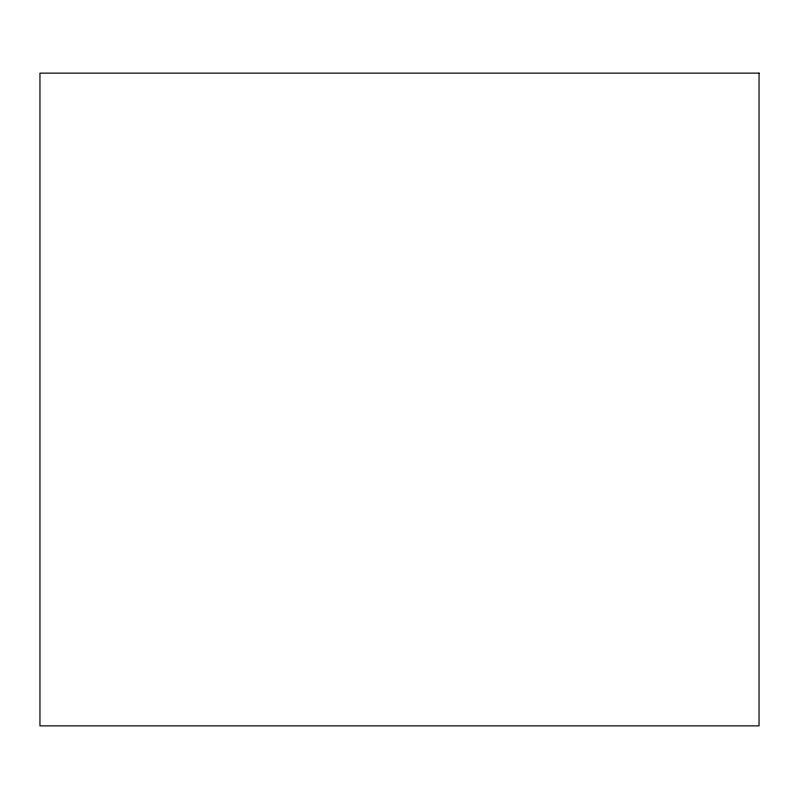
<?xml version="1.0" encoding="UTF-8"?>
<svg xmlns="http://www.w3.org/2000/svg" width="799" height="799" viewBox="0 0 799 799"><rect width="100%" height="100%" fill="white"/><g stroke="black" fill="none" stroke-linecap="round" stroke-linejoin="round"><path stroke-width="1.2" d="M759.05 73.138L39.95 73.138L39.95 725.862L759.05 725.862L759.05 73.138"/></g></svg>
